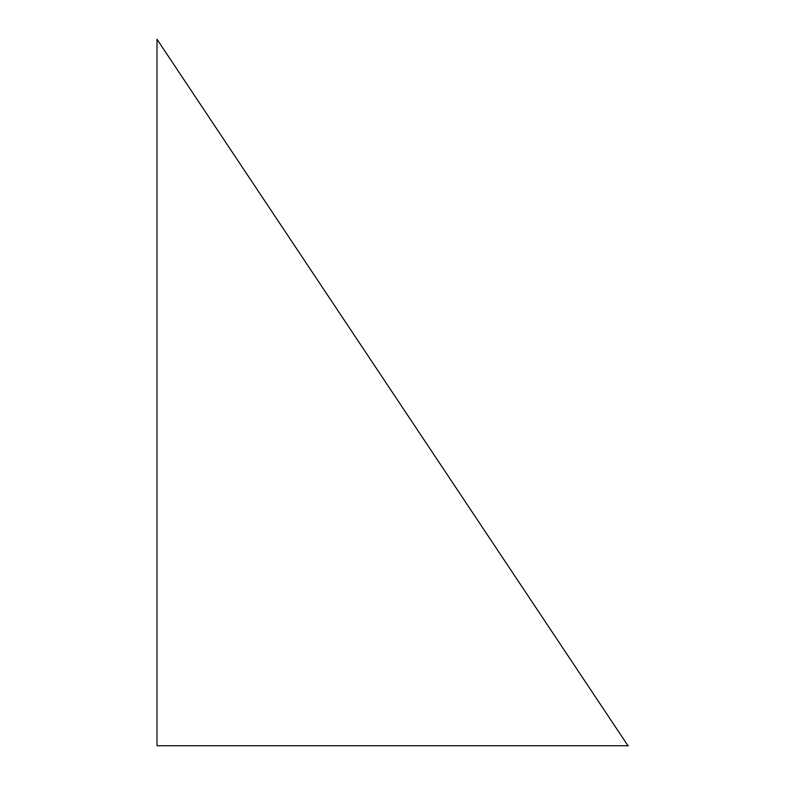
<?xml version="1.0" encoding="UTF-8"?>
<svg xmlns="http://www.w3.org/2000/svg" width="785" height="785" viewBox="0 0 785 785"><rect width="100%" height="100%" fill="white"/><g stroke="black" fill="none" stroke-linecap="round" stroke-linejoin="round"><path stroke-width="1.18" d="M628 745.75L157 745.75L157 39.25L628 745.75"/></g></svg>
